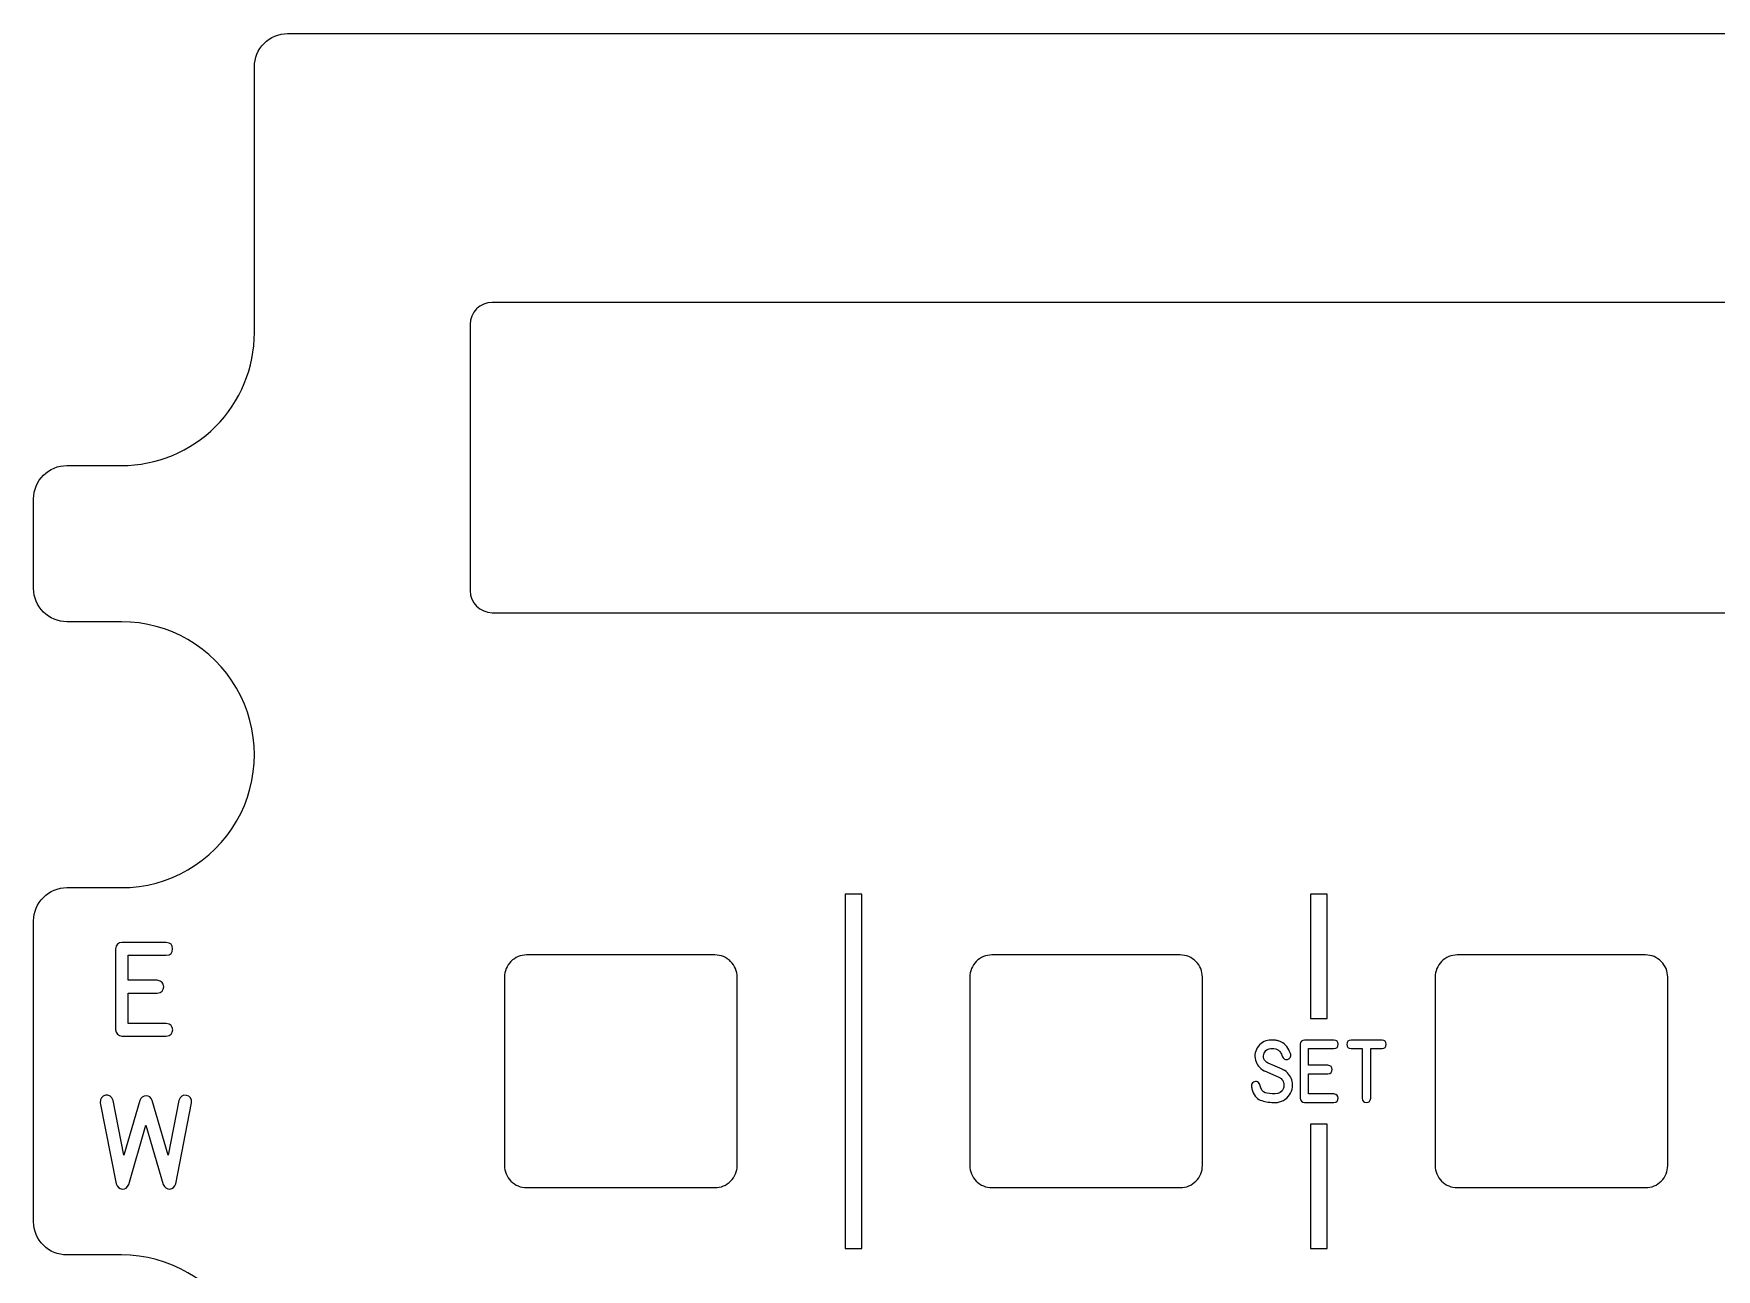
# Model space of a CAD drawing. Header units: millimetres. Extents: x -246 to 62, y -173 to 125.
# Drawn here: x -83 to -7, y 69.4 to 125.2 of the extents above; entities that cross this region are included whole.
import ezdxf

# ---------------------------------------------------------------- set-up
doc = ezdxf.new("R2010")
doc.units = ezdxf.units.MM
doc.header["$MEASUREMENT"] = 0
doc.layers.add('Cut', color=7, linetype='Continuous')
doc.layers.add('Engrave', color=7, linetype='Continuous')

msp = doc.modelspace()

# ---------------------------------------------------------------- linework, layer by layer
at = {"layer": 'Cut', "color": 250, "lineweight": 9}
for points, knots in [([(51.5314, 123.6949), (51.5312, 124.0929), (51.3728, 124.4746), (51.0911, 124.7559), (51.0911, 124.7559), (50.8095, 125.0372), (50.4295, 125.1951), (50.0314, 125.1949), (50.0314, 125.1949), (50.0314, 125.1949), (-71.4936, 125.1949), (-71.4936, 125.1949), (-71.4936, 125.1949), (-71.8916, 125.1946), (-72.2733, 125.0362), (-72.5546, 124.7546), (-72.5546, 124.7546), (-72.8359, 124.4729), (-72.9938, 124.0929), (-72.9936, 123.6949), (-72.9936, 123.6949), (-72.9936, 123.6949), (-72.9936, 111.7074), (-72.9936, 111.7074), (-72.9936, 111.7074), (-72.9926, 110.1171), (-73.6233, 108.5915), (-74.7471, 107.4663), (-74.7471, 107.4663), (-75.8709, 106.3411), (-77.4033, 105.7084), (-78.9936, 105.7074), (-78.9936, 105.7074), (-78.9936, 105.7074), (-81.4561, 105.7074), (-81.4561, 105.7074), (-81.4561, 105.7074), (-81.8541, 105.7071), (-82.2358, 105.5487), (-82.5171, 105.2671), (-82.5171, 105.2671), (-82.7984, 104.9854), (-82.9563, 104.6054), (-82.9561, 104.2074), (-82.9561, 104.2074), (-82.9561, 104.2074), (-82.9561, 100.1574), (-82.9561, 100.1574), (-82.9561, 100.1574), (-82.9558, 99.7593), (-82.7974, 99.3776), (-82.5158, 99.0963), (-82.5158, 99.0963), (-82.2341, 98.815), (-81.8541, 98.6571), (-81.4561, 98.6574), (-81.4561, 98.6574), (-81.4561, 98.6574), (-78.9936, 98.6574), (-78.9936, 98.6574), (-78.9936, 98.6574), (-76.85, 98.6574), (-74.8692, 97.5138), (-73.7974, 95.6574), (-73.7974, 95.6574), (-72.7256, 93.801), (-72.7256, 91.5138), (-73.7974, 89.6574), (-73.7974, 89.6574), (-74.8692, 87.801), (-76.85, 86.6574), (-78.9936, 86.6574), (-78.9936, 86.6574), (-78.9936, 86.6574), (-81.4561, 86.6574), (-81.4561, 86.6574), (-81.4561, 86.6574), (-81.8541, 86.6571), (-82.2358, 86.4987), (-82.5171, 86.2171), (-82.5171, 86.2171), (-82.7984, 85.9354), (-82.9563, 85.5554), (-82.9561, 85.1574), (-82.9561, 85.1574), (-82.9561, 85.1574), (-82.9561, 71.5824), (-82.9561, 71.5824), (-82.9561, 71.5824), (-82.9558, 71.1843), (-82.7974, 70.8026), (-82.5158, 70.5213), (-82.5158, 70.5213), (-82.2341, 70.24), (-81.8541, 70.0821), (-81.4561, 70.0824), (-81.4561, 70.0824), (-81.4561, 70.0824), (-78.9936, 70.0824), (-78.9936, 70.0824), (-78.9936, 70.0824), (-76.85, 70.0824), (-74.8692, 68.9388), (-73.7974, 67.0824), (-73.7974, 67.0824), (-72.7256, 65.226), (-72.7256, 62.9388), (-73.7974, 61.0824), (-73.7974, 61.0824), (-74.8692, 59.226), (-76.85, 58.0824), (-78.9936, 58.0824), (-78.9936, 58.0824), (-78.9936, 58.0824), (-81.4561, 58.0824), (-81.4561, 58.0824), (-81.4561, 58.0824), (-81.8541, 58.0821), (-82.2358, 57.9237), (-82.5171, 57.6421), (-82.5171, 57.6421), (-82.7984, 57.3604), (-82.9563, 56.9804), (-82.9561, 56.5824), (-82.9561, 56.5824), (-82.9561, 56.5824), (-82.9561, 52.5324), (-82.9561, 52.5324), (-82.9561, 52.5324), (-82.9558, 52.1343), (-82.7974, 51.7526), (-82.5158, 51.4713), (-82.5158, 51.4713), (-82.2341, 51.19), (-81.8541, 51.0321), (-81.4561, 51.0324), (-81.4561, 51.0324), (-81.4561, 51.0324), (-78.9936, 51.0324), (-78.9936, 51.0324), (-78.9936, 51.0324), (-77.4033, 51.0334), (-75.8777, 50.4026), (-74.7525, 49.2788), (-74.7525, 49.2788), (-73.6273, 48.155), (-72.9946, 46.6227), (-72.9936, 45.0324), (-72.9936, 45.0324), (-72.9936, 45.0324), (-72.9936, 33.0449), (-72.9936, 33.0449), (-72.9936, 33.0449), (-72.9933, 32.6468), (-72.8349, 32.2651), (-72.5533, 31.9838), (-72.5533, 31.9838), (-72.2716, 31.7025), (-71.8916, 31.5446), (-71.4936, 31.5449), (-71.4936, 31.5449), (-71.4936, 31.5449), (50.0314, 31.5449), (50.0314, 31.5449), (50.0314, 31.5449), (50.4295, 31.5451), (50.8112, 31.7035), (51.0925, 31.9852), (51.0925, 31.9852), (51.3738, 32.2668), (51.5317, 32.6468), (51.5314, 33.0449), (51.5314, 33.0449), (51.5314, 33.0449), (51.5314, 45.0324), (51.5314, 45.0324), (51.5314, 45.0324), (51.5304, 46.6227), (52.1612, 48.1482), (53.285, 49.2734), (53.285, 49.2734), (54.4088, 50.3987), (55.9411, 51.0314), (57.5314, 51.0324), (57.5314, 51.0324), (57.5314, 51.0324), (59.9939, 51.0324), (59.9939, 51.0324), (59.9939, 51.0324), (60.392, 51.0326), (60.7737, 51.191), (61.055, 51.4727), (61.055, 51.4727), (61.3363, 51.7543), (61.4942, 52.1343), (61.4939, 52.5324), (61.4939, 52.5324), (61.4939, 52.5324), (61.4939, 56.5824), (61.4939, 56.5824), (61.4939, 56.5824), (61.4937, 56.9804), (61.3353, 57.3621), (61.0536, 57.6434), (61.0536, 57.6434), (60.772, 57.9247), (60.392, 58.0826), (59.9939, 58.0824), (59.9939, 58.0824), (59.9939, 58.0824), (57.5314, 58.0824), (57.5314, 58.0824), (57.5314, 58.0824), (55.3878, 58.0824), (53.4071, 59.226), (52.3353, 61.0824), (52.3353, 61.0824), (51.2635, 62.9388), (51.2635, 65.226), (52.3353, 67.0824), (52.3353, 67.0824), (53.4071, 68.9388), (55.3878, 70.0824), (57.5314, 70.0824), (57.5314, 70.0824), (57.5314, 70.0824), (59.9939, 70.0824), (59.9939, 70.0824), (59.9939, 70.0824), (60.392, 70.0826), (60.7737, 70.241), (61.055, 70.5227), (61.055, 70.5227), (61.3363, 70.8043), (61.4942, 71.1843), (61.4939, 71.5824), (61.4939, 71.5824), (61.4939, 71.5824), (61.4939, 85.1574), (61.4939, 85.1574), (61.4939, 85.1574), (61.4937, 85.5554), (61.3353, 85.9371), (61.0536, 86.2184), (61.0536, 86.2184), (60.772, 86.4997), (60.392, 86.6576), (59.9939, 86.6574), (59.9939, 86.6574), (59.9939, 86.6574), (57.5314, 86.6574), (57.5314, 86.6574), (57.5314, 86.6574), (55.3878, 86.6574), (53.4071, 87.801), (52.3353, 89.6574), (52.3353, 89.6574), (51.2635, 91.5138), (51.2635, 93.801), (52.3353, 95.6574), (52.3353, 95.6574), (53.4071, 97.5138), (55.3878, 98.6574), (57.5314, 98.6574), (57.5314, 98.6574), (57.5314, 98.6574), (59.9939, 98.6574), (59.9939, 98.6574), (59.9939, 98.6574), (60.392, 98.6576), (60.7737, 98.816), (61.055, 99.0977), (61.055, 99.0977), (61.3363, 99.3793), (61.4942, 99.7593), (61.4939, 100.1574), (61.4939, 100.1574), (61.4939, 100.1574), (61.4939, 104.2074), (61.4939, 104.2074), (61.4939, 104.2074), (61.4937, 104.6054), (61.3353, 104.9871), (61.0536, 105.2684), (61.0536, 105.2684), (60.772, 105.5497), (60.392, 105.7076), (59.9939, 105.7074), (59.9939, 105.7074), (59.9939, 105.7074), (57.5314, 105.7074), (57.5314, 105.7074), (57.5314, 105.7074), (55.9411, 105.7064), (54.4156, 106.3371), (53.2904, 107.4609), (53.2904, 107.4609), (52.1651, 108.5847), (51.5324, 110.1171), (51.5314, 111.7074), (51.5314, 111.7074), (51.5314, 111.7074), (51.5314, 123.6949), (51.5314, 123.6949)], [0, 0, 0, 0, 0.012987, 0.012987, 0.012987, 0.012987, 0.025974, 0.025974, 0.025974, 0.025974, 0.038961, 0.038961, 0.038961, 0.038961, 0.0519481, 0.0519481, 0.0519481, 0.0519481, 0.0649351, 0.0649351, 0.0649351, 0.0649351, 0.0779221, 0.0779221, 0.0779221, 0.0779221, 0.0909091, 0.0909091, 0.0909091, 0.0909091, 0.1038961, 0.1038961, 0.1038961, 0.1038961, 0.1168831, 0.1168831, 0.1168831, 0.1168831, 0.1298701, 0.1298701, 0.1298701, 0.1298701, 0.1428571, 0.1428571, 0.1428571, 0.1428571, 0.1558442, 0.1558442, 0.1558442, 0.1558442, 0.1688312, 0.1688312, 0.1688312, 0.1688312, 0.1818182, 0.1818182, 0.1818182, 0.1818182, 0.1948052, 0.1948052, 0.1948052, 0.1948052, 0.2077922, 0.2077922, 0.2077922, 0.2077922, 0.2207792, 0.2207792, 0.2207792, 0.2207792, 0.2337662, 0.2337662, 0.2337662, 0.2337662, 0.2467532, 0.2467532, 0.2467532, 0.2467532, 0.2597403, 0.2597403, 0.2597403, 0.2597403, 0.2727273, 0.2727273, 0.2727273, 0.2727273, 0.2857143, 0.2857143, 0.2857143, 0.2857143, 0.2987013, 0.2987013, 0.2987013, 0.2987013, 0.3116883, 0.3116883, 0.3116883, 0.3116883, 0.3246753, 0.3246753, 0.3246753, 0.3246753, 0.3376623, 0.3376623, 0.3376623, 0.3376623, 0.3506494, 0.3506494, 0.3506494, 0.3506494, 0.3636364, 0.3636364, 0.3636364, 0.3636364, 0.3766234, 0.3766234, 0.3766234, 0.3766234, 0.3896104, 0.3896104, 0.3896104, 0.3896104, 0.4025974, 0.4025974, 0.4025974, 0.4025974, 0.4155844, 0.4155844, 0.4155844, 0.4155844, 0.4285714, 0.4285714, 0.4285714, 0.4285714, 0.4415584, 0.4415584, 0.4415584, 0.4415584, 0.4545455, 0.4545455, 0.4545455, 0.4545455, 0.4675325, 0.4675325, 0.4675325, 0.4675325, 0.4805195, 0.4805195, 0.4805195, 0.4805195, 0.4935065, 0.4935065, 0.4935065, 0.4935065, 0.5064935, 0.5064935, 0.5064935, 0.5064935, 0.5194805, 0.5194805, 0.5194805, 0.5194805, 0.5324675, 0.5324675, 0.5324675, 0.5324675, 0.5454545, 0.5454545, 0.5454545, 0.5454545, 0.5584416, 0.5584416, 0.5584416, 0.5584416, 0.5714286, 0.5714286, 0.5714286, 0.5714286, 0.5844156, 0.5844156, 0.5844156, 0.5844156, 0.5974026, 0.5974026, 0.5974026, 0.5974026, 0.6103896, 0.6103896, 0.6103896, 0.6103896, 0.6233766, 0.6233766, 0.6233766, 0.6233766, 0.6363636, 0.6363636, 0.6363636, 0.6363636, 0.6493506, 0.6493506, 0.6493506, 0.6493506, 0.6623377, 0.6623377, 0.6623377, 0.6623377, 0.6753247, 0.6753247, 0.6753247, 0.6753247, 0.6883117, 0.6883117, 0.6883117, 0.6883117, 0.7012987, 0.7012987, 0.7012987, 0.7012987, 0.7142857, 0.7142857, 0.7142857, 0.7142857, 0.7272727, 0.7272727, 0.7272727, 0.7272727, 0.7402597, 0.7402597, 0.7402597, 0.7402597, 0.7532468, 0.7532468, 0.7532468, 0.7532468, 0.7662338, 0.7662338, 0.7662338, 0.7662338, 0.7792208, 0.7792208, 0.7792208, 0.7792208, 0.7922078, 0.7922078, 0.7922078, 0.7922078, 0.8051948, 0.8051948, 0.8051948, 0.8051948, 0.8181818, 0.8181818, 0.8181818, 0.8181818, 0.8311688, 0.8311688, 0.8311688, 0.8311688, 0.8441558, 0.8441558, 0.8441558, 0.8441558, 0.8571429, 0.8571429, 0.8571429, 0.8571429, 0.8701299, 0.8701299, 0.8701299, 0.8701299, 0.8831169, 0.8831169, 0.8831169, 0.8831169, 0.8961039, 0.8961039, 0.8961039, 0.8961039, 0.9090909, 0.9090909, 0.9090909, 0.9090909, 0.9220779, 0.9220779, 0.9220779, 0.9220779, 0.9350649, 0.9350649, 0.9350649, 0.9350649, 0.9480519, 0.9480519, 0.9480519, 0.9480519, 0.961039, 0.961039, 0.961039, 0.961039, 0.974026, 0.974026, 0.974026, 0.974026, 1, 1, 1, 1]), ([(-62.256, 113.064), (-62.256, 113.064), (12.744, 113.064), (12.744, 113.064), (12.744, 113.064), (13.2939, 113.064), (13.744, 112.614), (13.744, 112.064), (13.744, 112.064), (13.744, 112.064), (13.744, 100.064), (13.744, 100.064), (13.744, 100.064), (13.744, 99.514), (13.2939, 99.064), (12.744, 99.064), (12.744, 99.064), (12.744, 99.064), (-62.256, 99.064), (-62.256, 99.064), (-62.256, 99.064), (-62.806, 99.064), (-63.256, 99.514), (-63.256, 100.064), (-63.256, 100.064), (-63.256, 100.064), (-63.256, 112.064), (-63.256, 112.064), (-63.256, 112.064), (-63.256, 112.614), (-62.806, 113.064), (-62.256, 113.064)], [0, 0, 0, 0, 0.1111111, 0.1111111, 0.1111111, 0.1111111, 0.2222222, 0.2222222, 0.2222222, 0.2222222, 0.3333333, 0.3333333, 0.3333333, 0.3333333, 0.4444444, 0.4444444, 0.4444444, 0.4444444, 0.5555556, 0.5555556, 0.5555556, 0.5555556, 0.6666667, 0.6666667, 0.6666667, 0.6666667, 0.7777778, 0.7777778, 0.7777778, 0.7777778, 1, 1, 1, 1]), ([(-52.2061, 73.1199), (-52.2061, 73.1199), (-60.7061, 73.1199), (-60.7061, 73.1199), (-60.7061, 73.1199), (-60.9711, 73.1197), (-61.2254, 73.2248), (-61.4129, 73.4121), (-61.4129, 73.4121), (-61.6005, 73.5994), (-61.7059, 73.8548), (-61.7061, 74.1199), (-61.7061, 74.1199), (-61.7061, 74.1199), (-61.7061, 82.6199), (-61.7061, 82.6199), (-61.7061, 82.6199), (-61.7062, 82.8849), (-61.6011, 83.1392), (-61.4138, 83.3267), (-61.4138, 83.3267), (-61.2265, 83.5143), (-60.9711, 83.6197), (-60.7061, 83.6199), (-60.7061, 83.6199), (-60.7061, 83.6199), (-52.2061, 83.6199), (-52.2061, 83.6199), (-52.2061, 83.6199), (-51.941, 83.62), (-51.6868, 83.5149), (-51.4992, 83.3276), (-51.4992, 83.3276), (-51.3117, 83.1403), (-51.2062, 82.8849), (-51.2061, 82.6199), (-51.2061, 82.6199), (-51.2061, 82.6199), (-51.2061, 74.1199), (-51.2061, 74.1199), (-51.2061, 74.1199), (-51.2059, 73.8548), (-51.311, 73.6006), (-51.4983, 73.413), (-51.4983, 73.413), (-51.6856, 73.2255), (-51.941, 73.12), (-52.2061, 73.1199)], [0, 0, 0, 0, 0.0769231, 0.0769231, 0.0769231, 0.0769231, 0.1538462, 0.1538462, 0.1538462, 0.1538462, 0.2307692, 0.2307692, 0.2307692, 0.2307692, 0.3076923, 0.3076923, 0.3076923, 0.3076923, 0.3846154, 0.3846154, 0.3846154, 0.3846154, 0.4615385, 0.4615385, 0.4615385, 0.4615385, 0.5384615, 0.5384615, 0.5384615, 0.5384615, 0.6153846, 0.6153846, 0.6153846, 0.6153846, 0.6923077, 0.6923077, 0.6923077, 0.6923077, 0.7692308, 0.7692308, 0.7692308, 0.7692308, 0.8461538, 0.8461538, 0.8461538, 0.8461538, 1, 1, 1, 1]), ([(-31.2061, 73.1199), (-31.2061, 73.1199), (-39.7061, 73.1199), (-39.7061, 73.1199), (-39.7061, 73.1199), (-39.9711, 73.1197), (-40.2254, 73.2248), (-40.4129, 73.4121), (-40.4129, 73.4121), (-40.6005, 73.5994), (-40.7059, 73.8548), (-40.7061, 74.1199), (-40.7061, 74.1199), (-40.7061, 74.1199), (-40.7061, 82.6199), (-40.7061, 82.6199), (-40.7061, 82.6199), (-40.7062, 82.8849), (-40.6011, 83.1392), (-40.4138, 83.3267), (-40.4138, 83.3267), (-40.2265, 83.5143), (-39.9711, 83.6197), (-39.7061, 83.6199), (-39.7061, 83.6199), (-39.7061, 83.6199), (-31.2061, 83.6199), (-31.2061, 83.6199), (-31.2061, 83.6199), (-30.941, 83.62), (-30.6868, 83.5149), (-30.4992, 83.3276), (-30.4992, 83.3276), (-30.3117, 83.1403), (-30.2062, 82.8849), (-30.2061, 82.6199), (-30.2061, 82.6199), (-30.2061, 82.6199), (-30.2061, 74.1199), (-30.2061, 74.1199), (-30.2061, 74.1199), (-30.2059, 73.8548), (-30.311, 73.6006), (-30.4983, 73.413), (-30.4983, 73.413), (-30.6856, 73.2255), (-30.941, 73.12), (-31.2061, 73.1199)], [0, 0, 0, 0, 0.0769231, 0.0769231, 0.0769231, 0.0769231, 0.1538462, 0.1538462, 0.1538462, 0.1538462, 0.2307692, 0.2307692, 0.2307692, 0.2307692, 0.3076923, 0.3076923, 0.3076923, 0.3076923, 0.3846154, 0.3846154, 0.3846154, 0.3846154, 0.4615385, 0.4615385, 0.4615385, 0.4615385, 0.5384615, 0.5384615, 0.5384615, 0.5384615, 0.6153846, 0.6153846, 0.6153846, 0.6153846, 0.6923077, 0.6923077, 0.6923077, 0.6923077, 0.7692308, 0.7692308, 0.7692308, 0.7692308, 0.8461538, 0.8461538, 0.8461538, 0.8461538, 1, 1, 1, 1]), ([(-10.2061, 73.1199), (-10.2061, 73.1199), (-18.7061, 73.1199), (-18.7061, 73.1199), (-18.7061, 73.1199), (-18.9711, 73.1197), (-19.2254, 73.2248), (-19.4129, 73.4121), (-19.4129, 73.4121), (-19.6005, 73.5994), (-19.7059, 73.8548), (-19.7061, 74.1199), (-19.7061, 74.1199), (-19.7061, 74.1199), (-19.7061, 82.6199), (-19.7061, 82.6199), (-19.7061, 82.6199), (-19.7062, 82.8849), (-19.6011, 83.1392), (-19.4138, 83.3267), (-19.4138, 83.3267), (-19.2265, 83.5143), (-18.9711, 83.6197), (-18.7061, 83.6199), (-18.7061, 83.6199), (-18.7061, 83.6199), (-10.2061, 83.6199), (-10.2061, 83.6199), (-10.2061, 83.6199), (-9.941, 83.62), (-9.6868, 83.5149), (-9.4992, 83.3276), (-9.4992, 83.3276), (-9.3117, 83.1403), (-9.2062, 82.8849), (-9.2061, 82.6199), (-9.2061, 82.6199), (-9.2061, 82.6199), (-9.2061, 74.1199), (-9.2061, 74.1199), (-9.2061, 74.1199), (-9.2059, 73.8548), (-9.311, 73.6006), (-9.4983, 73.413), (-9.4983, 73.413), (-9.6856, 73.2255), (-9.941, 73.12), (-10.2061, 73.1199)], [0, 0, 0, 0, 0.0769231, 0.0769231, 0.0769231, 0.0769231, 0.1538462, 0.1538462, 0.1538462, 0.1538462, 0.2307692, 0.2307692, 0.2307692, 0.2307692, 0.3076923, 0.3076923, 0.3076923, 0.3076923, 0.3846154, 0.3846154, 0.3846154, 0.3846154, 0.4615385, 0.4615385, 0.4615385, 0.4615385, 0.5384615, 0.5384615, 0.5384615, 0.5384615, 0.6153846, 0.6153846, 0.6153846, 0.6153846, 0.6923077, 0.6923077, 0.6923077, 0.6923077, 0.7692308, 0.7692308, 0.7692308, 0.7692308, 0.8461538, 0.8461538, 0.8461538, 0.8461538, 1, 1, 1, 1])]:
    msp.add_open_spline(points, degree=3, knots=knots, dxfattribs=at)
at = {"layer": 'Engrave', "color": 240, "lineweight": 9}
for points, knots in [([(-45.5811, 70.3699), (-45.5811, 70.3699), (-46.3311, 70.3699), (-46.3311, 70.3699), (-46.3311, 70.3699), (-46.3311, 70.3699), (-46.3311, 86.3699), (-46.3311, 86.3699), (-46.3311, 86.3699), (-46.3311, 86.3699), (-45.5811, 86.3699), (-45.5811, 86.3699), (-45.5811, 86.3699), (-45.5811, 86.3699), (-45.5811, 70.3699), (-45.5811, 70.3699)], [0, 0, 0, 0, 0.2, 0.2, 0.2, 0.2, 0.4, 0.4, 0.4, 0.4, 0.6, 0.6, 0.6, 0.6, 1, 1, 1, 1]), ([(-25.3311, 80.7485), (-25.3311, 80.7485), (-25.3311, 86.3699), (-25.3311, 86.3699), (-25.3311, 86.3699), (-25.3311, 86.3699), (-24.5811, 86.3699), (-24.5811, 86.3699), (-24.5811, 86.3699), (-24.5811, 86.3699), (-24.5811, 80.7485), (-24.5811, 80.7485), (-24.5811, 80.7485), (-24.5811, 80.7485), (-25.3311, 80.7485), (-25.3311, 80.7485)], [0, 0, 0, 0, 0.2, 0.2, 0.2, 0.2, 0.4, 0.4, 0.4, 0.4, 0.6, 0.6, 0.6, 0.6, 1, 1, 1, 1]), ([(-76.973, 83.6081), (-76.973, 83.6081), (-78.6867, 83.6081), (-78.6867, 83.6081), (-78.6867, 83.6081), (-78.6867, 83.6081), (-78.6867, 82.4771), (-78.6867, 82.4771), (-78.6867, 82.4771), (-78.6867, 82.4771), (-77.3801, 82.4771), (-77.3801, 82.4771), (-77.3801, 82.4771), (-77.1846, 82.4481), (-77.0873, 82.3501), (-77.088, 82.1829), (-77.088, 82.1829), (-77.0887, 82.0149), (-77.186, 81.9176), (-77.3801, 81.8901), (-77.3801, 81.8901), (-77.3801, 81.8901), (-78.6867, 81.8901), (-78.6867, 81.8901), (-78.6867, 81.8901), (-78.6867, 81.8901), (-78.6867, 80.5319), (-78.6867, 80.5319), (-78.6867, 80.5319), (-78.6867, 80.5319), (-76.973, 80.5319), (-76.973, 80.5319), (-76.973, 80.5319), (-76.7789, 80.5029), (-76.6816, 80.4063), (-76.6816, 80.2405), (-76.6816, 80.2405), (-76.6816, 80.0754), (-76.7789, 79.9787), (-76.973, 79.9512), (-76.973, 79.9512), (-76.973, 79.9512), (-78.9739, 79.9512), (-78.9739, 79.9512), (-78.9739, 79.9512), (-79.146, 79.9731), (-79.2441, 80.0711), (-79.2674, 80.2447), (-79.2674, 80.2447), (-79.2674, 80.2447), (-79.2674, 83.8952), (-79.2674, 83.8952), (-79.2674, 83.8952), (-79.2413, 84.0773), (-79.1432, 84.1732), (-78.9739, 84.1845), (-78.9739, 84.1845), (-78.9739, 84.1845), (-76.973, 84.1845), (-76.973, 84.1845), (-76.973, 84.1845), (-76.7789, 84.1697), (-76.6816, 84.0723), (-76.6823, 83.8938), (-76.6823, 83.8938), (-76.683, 83.7153), (-76.7803, 83.6201), (-76.973, 83.6081)], [0, 0, 0, 0, 0.0555556, 0.0555556, 0.0555556, 0.0555556, 0.1111111, 0.1111111, 0.1111111, 0.1111111, 0.1666667, 0.1666667, 0.1666667, 0.1666667, 0.2222222, 0.2222222, 0.2222222, 0.2222222, 0.2777778, 0.2777778, 0.2777778, 0.2777778, 0.3333333, 0.3333333, 0.3333333, 0.3333333, 0.3888889, 0.3888889, 0.3888889, 0.3888889, 0.4444444, 0.4444444, 0.4444444, 0.4444444, 0.5, 0.5, 0.5, 0.5, 0.5555556, 0.5555556, 0.5555556, 0.5555556, 0.6111111, 0.6111111, 0.6111111, 0.6111111, 0.6666667, 0.6666667, 0.6666667, 0.6666667, 0.7222222, 0.7222222, 0.7222222, 0.7222222, 0.7777778, 0.7777778, 0.7777778, 0.7777778, 0.8333333, 0.8333333, 0.8333333, 0.8333333, 0.8888889, 0.8888889, 0.8888889, 0.8888889, 1, 1, 1, 1]), ([(-26.6071, 78.4616), (-26.6071, 78.4616), (-26.585, 78.4522), (-26.585, 78.4522), (-26.585, 78.4522), (-26.585, 78.4522), (-26.5601, 78.4399), (-26.5601, 78.4399), (-26.5601, 78.4399), (-26.5601, 78.4399), (-26.538, 78.4272), (-26.538, 78.4272), (-26.538, 78.4272), (-26.5319, 78.4225), (-26.5243, 78.4183), (-26.5168, 78.4141), (-26.5168, 78.4141), (-26.5088, 78.4103), (-26.5013, 78.4056), (-26.4938, 78.4014), (-26.4938, 78.4014), (-26.3122, 78.2819), (-26.1993, 78.1163), (-26.1565, 77.9051), (-26.1565, 77.9051), (-26.1401, 77.8224), (-26.1363, 77.7372), (-26.1452, 77.6502), (-26.1452, 77.6502), (-26.1603, 77.5251), (-26.204, 77.4098), (-26.2769, 77.3035), (-26.2769, 77.3035), (-26.3498, 77.1972), (-26.4416, 77.1154), (-26.5516, 77.0575), (-26.5516, 77.0575), (-26.6702, 76.995), (-26.7929, 76.9639), (-26.9199, 76.9639), (-26.9199, 76.9639), (-27.133, 76.9639), (-27.3362, 76.9912), (-27.5305, 77.0458), (-27.5305, 77.0458), (-27.7243, 77.1003), (-27.8625, 77.2466), (-27.9449, 77.4846), (-27.9449, 77.4846), (-27.9561, 77.5152), (-27.9641, 77.5462), (-27.9698, 77.5782), (-27.9698, 77.5782), (-27.9754, 77.6107), (-27.982, 77.6427), (-27.9891, 77.6751), (-27.9891, 77.6751), (-28.0027, 77.741), (-27.9867, 77.7993), (-27.9401, 77.8501), (-27.9401, 77.8501), (-27.8941, 77.9004), (-27.8362, 77.9197), (-27.7675, 77.908), (-27.7675, 77.908), (-27.6946, 77.8929), (-27.6443, 77.8482), (-27.6156, 77.773), (-27.6156, 77.773), (-27.6156, 77.773), (-27.6114, 77.7603), (-27.6114, 77.7603), (-27.6114, 77.7603), (-27.5676, 77.5608), (-27.4905, 77.4418), (-27.3809, 77.4033), (-27.3809, 77.4033), (-27.2708, 77.3647), (-27.1184, 77.3473), (-26.9227, 77.351), (-26.9227, 77.351), (-26.7426, 77.351), (-26.6189, 77.4357), (-26.5516, 77.6046), (-26.5516, 77.6046), (-26.5225, 77.6798), (-26.5178, 77.7584), (-26.538, 77.8398), (-26.538, 77.8398), (-26.5582, 77.9207), (-26.5982, 77.9889), (-26.6579, 78.043), (-26.6579, 78.043), (-26.6847, 78.066), (-26.7195, 78.0872), (-26.7628, 78.1074), (-26.7628, 78.1074), (-26.7628, 78.1074), (-27.4006, 78.3873), (-27.4006, 78.3873), (-27.4006, 78.3873), (-27.4006, 78.3873), (-27.4213, 78.3986), (-27.4213, 78.3986), (-27.4213, 78.3986), (-27.6302, 78.5086), (-27.7595, 78.6652), (-27.8099, 78.8684), (-27.8099, 78.8684), (-27.8715, 79.1036), (-27.8287, 79.3144), (-27.681, 79.5016), (-27.681, 79.5016), (-27.5338, 79.6883), (-27.34, 79.7819), (-27.1005, 79.7819), (-27.1005, 79.7819), (-27.1005, 79.7819), (-26.9486, 79.7777), (-26.9486, 79.7777), (-26.9486, 79.7777), (-26.8992, 79.7687), (-26.8512, 79.7598), (-26.8056, 79.7509), (-26.8056, 79.7509), (-26.7595, 79.7424), (-26.713, 79.7273), (-26.6664, 79.7062), (-26.6664, 79.7062), (-26.5507, 79.6521), (-26.4618, 79.5773), (-26.4002, 79.4827), (-26.4002, 79.4827), (-26.3386, 79.3882), (-26.283, 79.2857), (-26.2337, 79.1756), (-26.2337, 79.1756), (-26.229, 79.1652), (-26.2247, 79.1535), (-26.221, 79.1398), (-26.221, 79.1398), (-26.2111, 79.0947), (-26.2158, 79.0538), (-26.2351, 79.0171), (-26.2351, 79.0171), (-26.2459, 78.994), (-26.2576, 78.9766), (-26.2694, 78.9649), (-26.2694, 78.9649), (-26.2812, 78.9526), (-26.291, 78.9446), (-26.2981, 78.9399), (-26.2981, 78.9399), (-26.3461, 78.9061), (-26.3983, 78.8957), (-26.4552, 78.9098), (-26.4552, 78.9098), (-26.5126, 78.9225), (-26.5559, 78.9592), (-26.5864, 79.0199), (-26.5864, 79.0199), (-26.6104, 79.0731), (-26.6358, 79.1276), (-26.6626, 79.1831), (-26.6626, 79.1831), (-26.6899, 79.2386), (-26.728, 79.2847), (-26.7765, 79.3219), (-26.7765, 79.3219), (-26.7967, 79.3365), (-26.8164, 79.3473), (-26.8353, 79.3539), (-26.8353, 79.3539), (-26.8541, 79.3609), (-26.8748, 79.3684), (-26.8978, 79.3769), (-26.8978, 79.3769), (-26.8978, 79.3769), (-26.9872, 79.392), (-26.9872, 79.392), (-26.9872, 79.392), (-26.9872, 79.392), (-27.1142, 79.3962), (-27.1142, 79.3962), (-27.1142, 79.3962), (-27.2374, 79.3943), (-27.3315, 79.3412), (-27.3964, 79.2363), (-27.3964, 79.2363), (-27.4406, 79.169), (-27.4571, 79.0942), (-27.4463, 79.0114), (-27.4463, 79.0114), (-27.4336, 78.9098), (-27.3856, 78.8308), (-27.3028, 78.7744), (-27.3028, 78.7744), (-27.299, 78.772), (-27.2953, 78.7687), (-27.2906, 78.7654), (-27.2906, 78.7654), (-27.2859, 78.7626), (-27.2807, 78.7593), (-27.2755, 78.7565), (-27.2755, 78.7565), (-27.2755, 78.7565), (-27.26, 78.7499), (-27.26, 78.7499), (-27.26, 78.7499), (-27.26, 78.7499), (-27.2435, 78.7429), (-27.2435, 78.7429), (-27.2435, 78.7429), (-27.2435, 78.7429), (-26.6071, 78.4616), (-26.6071, 78.4616)], [0, 0, 0, 0, 0.0181818, 0.0181818, 0.0181818, 0.0181818, 0.0363636, 0.0363636, 0.0363636, 0.0363636, 0.0545455, 0.0545455, 0.0545455, 0.0545455, 0.0727273, 0.0727273, 0.0727273, 0.0727273, 0.0909091, 0.0909091, 0.0909091, 0.0909091, 0.1090909, 0.1090909, 0.1090909, 0.1090909, 0.1272727, 0.1272727, 0.1272727, 0.1272727, 0.1454545, 0.1454545, 0.1454545, 0.1454545, 0.1636364, 0.1636364, 0.1636364, 0.1636364, 0.1818182, 0.1818182, 0.1818182, 0.1818182, 0.2, 0.2, 0.2, 0.2, 0.2181818, 0.2181818, 0.2181818, 0.2181818, 0.2363636, 0.2363636, 0.2363636, 0.2363636, 0.2545455, 0.2545455, 0.2545455, 0.2545455, 0.2727273, 0.2727273, 0.2727273, 0.2727273, 0.2909091, 0.2909091, 0.2909091, 0.2909091, 0.3090909, 0.3090909, 0.3090909, 0.3090909, 0.3272727, 0.3272727, 0.3272727, 0.3272727, 0.3454545, 0.3454545, 0.3454545, 0.3454545, 0.3636364, 0.3636364, 0.3636364, 0.3636364, 0.3818182, 0.3818182, 0.3818182, 0.3818182, 0.4, 0.4, 0.4, 0.4, 0.4181818, 0.4181818, 0.4181818, 0.4181818, 0.4363636, 0.4363636, 0.4363636, 0.4363636, 0.4545455, 0.4545455, 0.4545455, 0.4545455, 0.4727273, 0.4727273, 0.4727273, 0.4727273, 0.4909091, 0.4909091, 0.4909091, 0.4909091, 0.5090909, 0.5090909, 0.5090909, 0.5090909, 0.5272727, 0.5272727, 0.5272727, 0.5272727, 0.5454545, 0.5454545, 0.5454545, 0.5454545, 0.5636364, 0.5636364, 0.5636364, 0.5636364, 0.5818182, 0.5818182, 0.5818182, 0.5818182, 0.6, 0.6, 0.6, 0.6, 0.6181818, 0.6181818, 0.6181818, 0.6181818, 0.6363636, 0.6363636, 0.6363636, 0.6363636, 0.6545455, 0.6545455, 0.6545455, 0.6545455, 0.6727273, 0.6727273, 0.6727273, 0.6727273, 0.6909091, 0.6909091, 0.6909091, 0.6909091, 0.7090909, 0.7090909, 0.7090909, 0.7090909, 0.7272727, 0.7272727, 0.7272727, 0.7272727, 0.7454545, 0.7454545, 0.7454545, 0.7454545, 0.7636364, 0.7636364, 0.7636364, 0.7636364, 0.7818182, 0.7818182, 0.7818182, 0.7818182, 0.8, 0.8, 0.8, 0.8, 0.8181818, 0.8181818, 0.8181818, 0.8181818, 0.8363636, 0.8363636, 0.8363636, 0.8363636, 0.8545455, 0.8545455, 0.8545455, 0.8545455, 0.8727273, 0.8727273, 0.8727273, 0.8727273, 0.8909091, 0.8909091, 0.8909091, 0.8909091, 0.9090909, 0.9090909, 0.9090909, 0.9090909, 0.9272727, 0.9272727, 0.9272727, 0.9272727, 0.9454545, 0.9454545, 0.9454545, 0.9454545, 0.9636364, 0.9636364, 0.9636364, 0.9636364, 1, 1, 1, 1]), ([(-24.2699, 79.3976), (-24.2699, 79.3976), (-25.4124, 79.3976), (-25.4124, 79.3976), (-25.4124, 79.3976), (-25.4124, 79.3976), (-25.4124, 78.6436), (-25.4124, 78.6436), (-25.4124, 78.6436), (-25.4124, 78.6436), (-24.5413, 78.6436), (-24.5413, 78.6436), (-24.5413, 78.6436), (-24.411, 78.6243), (-24.3461, 78.5589), (-24.3465, 78.4475), (-24.3465, 78.4475), (-24.347, 78.3355), (-24.4119, 78.2706), (-24.5413, 78.2523), (-24.5413, 78.2523), (-24.5413, 78.2523), (-25.4124, 78.2523), (-25.4124, 78.2523), (-25.4124, 78.2523), (-25.4124, 78.2523), (-25.4124, 77.3468), (-25.4124, 77.3468), (-25.4124, 77.3468), (-25.4124, 77.3468), (-24.2699, 77.3468), (-24.2699, 77.3468), (-24.2699, 77.3468), (-24.1405, 77.3275), (-24.0756, 77.2631), (-24.0756, 77.1526), (-24.0756, 77.1526), (-24.0756, 77.0425), (-24.1405, 76.978), (-24.2699, 76.9597), (-24.2699, 76.9597), (-24.2699, 76.9597), (-25.6038, 76.9597), (-25.6038, 76.9597), (-25.6038, 76.9597), (-25.7186, 76.9743), (-25.784, 77.0397), (-25.7995, 77.1554), (-25.7995, 77.1554), (-25.7995, 77.1554), (-25.7995, 79.589), (-25.7995, 79.589), (-25.7995, 79.589), (-25.7821, 79.7104), (-25.7167, 79.7744), (-25.6038, 79.7819), (-25.6038, 79.7819), (-25.6038, 79.7819), (-24.2699, 79.7819), (-24.2699, 79.7819), (-24.2699, 79.7819), (-24.1405, 79.772), (-24.0756, 79.7071), (-24.0761, 79.5881), (-24.0761, 79.5881), (-24.0765, 79.4691), (-24.1415, 79.4056), (-24.2699, 79.3976)], [0, 0, 0, 0, 0.0555556, 0.0555556, 0.0555556, 0.0555556, 0.1111111, 0.1111111, 0.1111111, 0.1111111, 0.1666667, 0.1666667, 0.1666667, 0.1666667, 0.2222222, 0.2222222, 0.2222222, 0.2222222, 0.2777778, 0.2777778, 0.2777778, 0.2777778, 0.3333333, 0.3333333, 0.3333333, 0.3333333, 0.3888889, 0.3888889, 0.3888889, 0.3888889, 0.4444444, 0.4444444, 0.4444444, 0.4444444, 0.5, 0.5, 0.5, 0.5, 0.5555556, 0.5555556, 0.5555556, 0.5555556, 0.6111111, 0.6111111, 0.6111111, 0.6111111, 0.6666667, 0.6666667, 0.6666667, 0.6666667, 0.7222222, 0.7222222, 0.7222222, 0.7222222, 0.7777778, 0.7777778, 0.7777778, 0.7777778, 0.8333333, 0.8333333, 0.8333333, 0.8333333, 0.8888889, 0.8888889, 0.8888889, 0.8888889, 1, 1, 1, 1]), ([(-22.9942, 77.1526), (-22.9942, 77.1526), (-22.9942, 79.3934), (-22.9942, 79.3934), (-22.9942, 79.3934), (-22.9942, 79.3934), (-23.4998, 79.3934), (-23.4998, 79.3934), (-23.4998, 79.3934), (-23.6283, 79.4033), (-23.6927, 79.4682), (-23.6922, 79.5867), (-23.6922, 79.5867), (-23.6918, 79.7057), (-23.6273, 79.7711), (-23.4998, 79.7819), (-23.4998, 79.7819), (-23.4998, 79.7819), (-22.101, 79.7819), (-22.101, 79.7819), (-22.101, 79.7819), (-21.9745, 79.772), (-21.9105, 79.7066), (-21.91, 79.5867), (-21.91, 79.5867), (-21.9095, 79.4672), (-21.9735, 79.4023), (-22.101, 79.3934), (-22.101, 79.3934), (-22.101, 79.3934), (-22.6052, 79.3934), (-22.6052, 79.3934), (-22.6052, 79.3934), (-22.6052, 79.3934), (-22.6052, 77.1526), (-22.6052, 77.1526), (-22.6052, 77.1526), (-22.6264, 77.0223), (-22.6941, 76.9578), (-22.8089, 76.9597), (-22.8089, 76.9597), (-22.9232, 76.9616), (-22.9848, 77.026), (-22.9942, 77.1526)], [0, 0, 0, 0, 0.0833333, 0.0833333, 0.0833333, 0.0833333, 0.1666667, 0.1666667, 0.1666667, 0.1666667, 0.25, 0.25, 0.25, 0.25, 0.3333333, 0.3333333, 0.3333333, 0.3333333, 0.4166667, 0.4166667, 0.4166667, 0.4166667, 0.5, 0.5, 0.5, 0.5, 0.5833333, 0.5833333, 0.5833333, 0.5833333, 0.6666667, 0.6666667, 0.6666667, 0.6666667, 0.75, 0.75, 0.75, 0.75, 0.8333333, 0.8333333, 0.8333333, 0.8333333, 1, 1, 1, 1]), ([(-77.608, 77.0552), (-77.608, 77.0552), (-76.8841, 74.583), (-76.8841, 74.583), (-76.8841, 74.583), (-76.8841, 74.583), (-76.4008, 77.0552), (-76.4008, 77.0552), (-76.4008, 77.0552), (-76.3429, 77.2415), (-76.2294, 77.317), (-76.0607, 77.2824), (-76.0607, 77.2824), (-75.8914, 77.2479), (-75.8145, 77.1357), (-75.8279, 76.9459), (-75.8279, 76.9459), (-75.8279, 76.9459), (-76.5433, 73.2954), (-76.5433, 73.2954), (-76.5433, 73.2954), (-76.5871, 73.1423), (-76.6774, 73.0632), (-76.8128, 73.0576), (-76.8128, 73.0576), (-76.9483, 73.052), (-77.0471, 73.1218), (-77.1078, 73.2664), (-77.1078, 73.2664), (-77.1078, 73.2664), (-77.8888, 75.9327), (-77.8888, 75.9327), (-77.8888, 75.9327), (-77.8888, 75.9327), (-78.6642, 73.2664), (-78.6642, 73.2664), (-78.6642, 73.2664), (-78.727, 73.1176), (-78.8244, 73.0477), (-78.9556, 73.0576), (-78.9556, 73.0576), (-79.0861, 73.0675), (-79.1786, 73.1465), (-79.2322, 73.2954), (-79.2322, 73.2954), (-79.2322, 73.2954), (-79.9476, 76.9459), (-79.9476, 76.9459), (-79.9476, 76.9459), (-79.9476, 77.1427), (-79.8693, 77.2563), (-79.7119, 77.286), (-79.7119, 77.286), (-79.5546, 77.3156), (-79.4403, 77.2387), (-79.369, 77.0552), (-79.369, 77.0552), (-79.369, 77.0552), (-78.8914, 74.5788), (-78.8914, 74.5788), (-78.8914, 74.5788), (-78.8914, 74.5788), (-78.1682, 77.0552), (-78.1682, 77.0552), (-78.1682, 77.0552), (-78.1089, 77.1914), (-78.0137, 77.262), (-77.8839, 77.2662), (-77.8839, 77.2662), (-77.7533, 77.2704), (-77.6616, 77.1999), (-77.608, 77.0552)], [0, 0, 0, 0, 0.0526316, 0.0526316, 0.0526316, 0.0526316, 0.1052632, 0.1052632, 0.1052632, 0.1052632, 0.1578947, 0.1578947, 0.1578947, 0.1578947, 0.2105263, 0.2105263, 0.2105263, 0.2105263, 0.2631579, 0.2631579, 0.2631579, 0.2631579, 0.3157895, 0.3157895, 0.3157895, 0.3157895, 0.3684211, 0.3684211, 0.3684211, 0.3684211, 0.4210526, 0.4210526, 0.4210526, 0.4210526, 0.4736842, 0.4736842, 0.4736842, 0.4736842, 0.5263158, 0.5263158, 0.5263158, 0.5263158, 0.5789474, 0.5789474, 0.5789474, 0.5789474, 0.6315789, 0.6315789, 0.6315789, 0.6315789, 0.6842105, 0.6842105, 0.6842105, 0.6842105, 0.7368421, 0.7368421, 0.7368421, 0.7368421, 0.7894737, 0.7894737, 0.7894737, 0.7894737, 0.8421053, 0.8421053, 0.8421053, 0.8421053, 0.8947368, 0.8947368, 0.8947368, 0.8947368, 1, 1, 1, 1]), ([(-24.5811, 75.9912), (-24.5811, 75.9912), (-24.5811, 70.3699), (-24.5811, 70.3699), (-24.5811, 70.3699), (-24.5811, 70.3699), (-25.3311, 70.3699), (-25.3311, 70.3699), (-25.3311, 70.3699), (-25.3311, 70.3699), (-25.3311, 75.9912), (-25.3311, 75.9912), (-25.3311, 75.9912), (-25.3311, 75.9912), (-24.5811, 75.9912), (-24.5811, 75.9912)], [0, 0, 0, 0, 0.2, 0.2, 0.2, 0.2, 0.4, 0.4, 0.4, 0.4, 0.6, 0.6, 0.6, 0.6, 1, 1, 1, 1])]:
    msp.add_open_spline(points, degree=3, knots=knots, dxfattribs=at)

doc.saveas('drawing.dxf')
